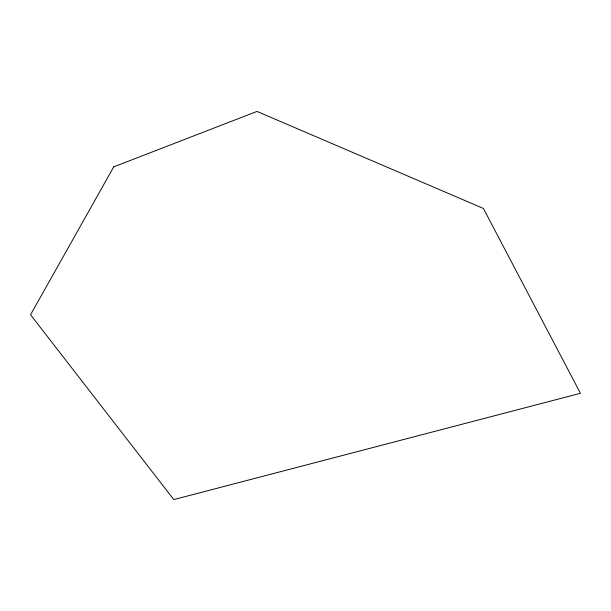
<?xml version="1.0" encoding="UTF-8"?>
<svg xmlns="http://www.w3.org/2000/svg" width="611" height="611" viewBox="0 0 611 611"><rect width="100%" height="100%" fill="white"/><g stroke="black" fill="none" stroke-linecap="round" stroke-linejoin="round"><path stroke-width="0.92" d="M113.73 166.872L30.55 314.741L173.799 499.584L580.45 393.301L483.408 208.458L256.979 111.416L113.73 166.872"/></g></svg>
